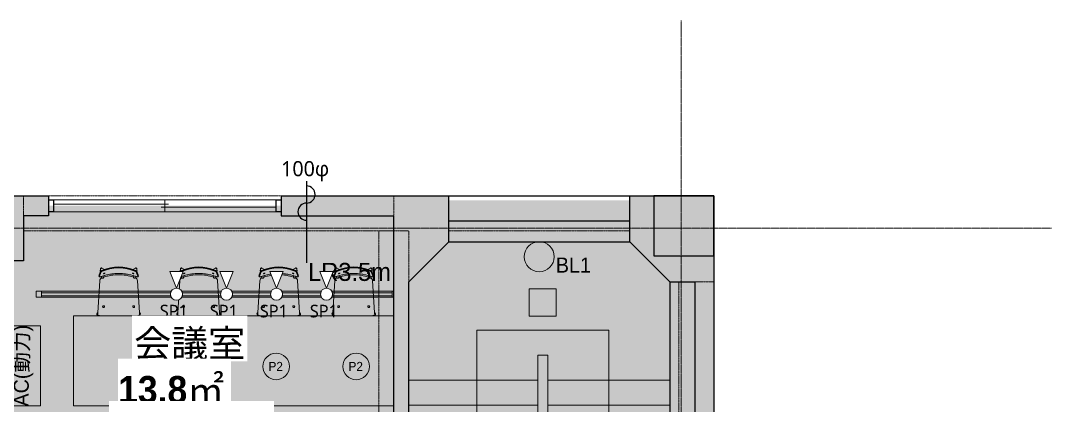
# Model space of a CAD drawing. Header units: millimetres. Extents: x -376000 to 292178, y -193032 to 188048.
# Drawn here: x -60834 to -50529, y 69077 to 72925 of the extents above; entities that cross this region are included whole.
import ezdxf

# ---------------------------------------------------------------- set-up
doc = ezdxf.new("R2010")
doc.units = ezdxf.units.MM
doc.header["$PDMODE"] = 1
doc.header["$PDSIZE"] = -2
for name, pattern in [('ラインタイプ-1', [2.116531, 1.058062, -1.058469]), ('ラインタイプ-28', [1.058161, 0.705383, -0.352778]), ('ラインタイプ-6', [5.291531, 3.175, -1.058062, 0.352704, -0.705764])]:
    doc.linetypes.add(name, pattern=pattern)
for name, color, linetype, lineweight, true_color in [('02_0.25', 1, 'Continuous', 25, 0xff0000), ('03_0.15', 7, 'Continuous', 15, 0x990099), ('04_0.10', 7, 'Continuous', 9, 0x0099ff), ('05_0.05点線', 9, 'ラインタイプ-28', 5, 0x808080), ('06一点鎖線', 7, 'ラインタイプ-6', 9, 0x9999ff), ('08_ハッチ・色', 7, 'Continuous', 5, 0x888888), ('什器', 1, 'Continuous', 5, 0xff0000)]:
    doc.layers.add(name, color=color, linetype=linetype, lineweight=lineweight, true_color=true_color)
for name, color, linetype, lineweight in [('02_既存平面-内部建具・サッシ', 7, 'Continuous', 18), ('07_文字・記号', 7, 'Continuous', 9), ('_塗（エリア） (2D)', 7, 'Continuous', 5), ('_塗（壁） (2D)', 7, 'Continuous', 5), ('_天井プロット (2D)', 7, 'Continuous', 5), ('_平面図(既存部) (2D)', 7, 'Continuous', 5), ('_平面図（新設） (2D)', 7, 'Continuous', 5), ('_文字・記号 (2D)', 7, 'Continuous', 5), ('_梁 (2D)', 7, 'Continuous', 5)]:
    doc.layers.add(name, color=color, linetype=linetype, lineweight=lineweight)
doc.styles.add('Yu Gothic UI (bold)', font='Yu Gothic UI.ttf')
doc.styles.add('Yu Gothic UI Semilight', font='Yu Gothic UI Semilight.ttf')
doc.styles.add('ＭＳ Ｐゴシック', font='MS PGothic.ttf')
doc.styles.add('ＭＳ Ｐゴシック (bold)', font='')
doc.styles.get('ＭＳ Ｐゴシック (bold)').set_extended_font_data('ＭＳ Ｐゴシック', bold=True)

# ---------------------------------------------------------------- blocks, each defined once
blk = doc.blocks.new('塗（エリア） (2D)')
at = {"layer": '08_ハッチ・色', "linetype": 'Continuous', "lineweight": 0, "true_color": 0xbbbbbb, "transparency": 33554559}
blk.add_hatch(color=9, dxfattribs=at).paths.add_polyline_path([(-57029, 71128), (-54029, 71128), (-54029, 65249), (-57029, 65249)])
at = {"layer": '08_ハッチ・色', "linetype": 'Continuous', "lineweight": 0, "true_color": 0x74ff63, "transparency": 33554559}
blk.add_hatch(color=91, dxfattribs=at).paths.add_polyline_path([(-61391, 67762), (-61391, 71074), (-57029, 71074), (-57029, 68030), (-59338, 68030), (-59338, 67762)])
blk = doc.blocks.new('塗（壁） (2D)')
at = {"layer": '02_0.25', "linetype": 'Continuous', "lineweight": 0, "true_color": 0xaaaaaa}
for points in [[(-61453, 71174), (-60803, 71174), (-60803, 70524), (-61453, 70524)], [(-60804, 70974), (-60804, 71174), (-60554, 71174), (-60554, 70974)], [(-58229, 70974), (-58229, 71174), (-56554, 71174), (-56554, 70714), (-56954, 70314), (-56954, 65174), (-57104, 65174), (-57104, 70974)], [(-54554, 70524), (-54554, 70624), (-54454, 70624), (-53904, 70624), (-53904, 70314), (-54344, 70314)], [(-54094, 70314), (-53904, 70314), (-53904, 64124), (-54094, 64124)]]:
    blk.add_hatch(color=253, dxfattribs=at).paths.add_polyline_path(points)
at = {"layer": '08_ハッチ・色', "linetype": 'Continuous', "lineweight": 0, "true_color": 0xaaaaaa}
blk.add_hatch(color=253, dxfattribs=at).paths.add_polyline_path([(-54744, 71174), (-54454, 71174), (-54454, 70524), (-54554, 70524), (-54744, 70714)])
at = {"layer": '08_ハッチ・色', "color": 253, "linetype": 'Continuous', "true_color": 0xaaaaaa}
blk.add_solid([(-54504, 70574), (-53904, 70574), (-54504, 71174), (-53904, 71174)], dxfattribs=at)
blk = doc.blocks.new('グループ-31')
at = {"layer": '02_0.25', "flags": 128}
for points in [[(-1162, 60), (-1113, 60), (-1113, -60), (-1162, -60)], [(1113, 60), (1162, 60), (1162, -60), (1113, -60)]]:
    blk.add_lwpolyline(points, close=True, dxfattribs=at)
at = {"layer": '03_0.15'}
for p, q in [((-1113, 15), (37, 15)), ((0, -60), (0, 60)), ((-37, -15), (1113, -15))]:
    blk.add_line(p, q, dxfattribs=at)
at = {"layer": '04_0.10'}
for p, q in [((-1113, 60), (1113, 60)), ((-1113, -60), (1113, -60))]:
    blk.add_line(p, q, dxfattribs=at)
blk = doc.blocks.new('シンボル-2')
at = {"layer": '02_0.25', "color": 7}
blk.add_blockref('グループ-31', (0, 0), dxfattribs=at)
blk = doc.blocks.new('平面図(既存部) (2D)')
at = {"layer": '02_0.25'}
for p, q in [((-61453.728, 71173.559), (-60803.728, 71173.559)), ((-60803.728, 71173.559), (-60553.728, 71173.559)), ((-60553.728, 71173.559), (-60553.728, 70973.559)), ((-58228.728, 71173.559), (-58228.728, 70973.559)), ((-58228.728, 71173.559), (-53903.728, 71173.559)), ((-56553.728, 70713.559), (-56553.728, 71173.559)), ((-54743.728, 70713.559), (-54743.728, 71173.559)), ((-54503.728, 71173.559), (-54503.728, 70573.559)), ((-53903.728, 71173.559), (-54503.728, 71173.559)), ((-53903.728, 71173.559), (-53903.728, 66048.559)), ((-53903.728, 70573.559), (-53903.728, 71173.559)), ((-60553.728, 70973.559), (-60803.728, 70973.559)), ((-60803.728, 70973.559), (-60803.728, 70523.559)), ((-58228.728, 70973.559), (-57103.728, 70973.559)), ((-57103.728, 66048.559), (-57103.728, 70973.559)), ((-56553.728, 70923.559), (-54743.728, 70923.559)), ((-56953.728, 70313.559), (-56553.728, 70713.559)), ((-56553.728, 70713.559), (-54743.728, 70713.559)), ((-54343.728, 70313.559), (-54743.728, 70713.559)), ((-57103.728, 65173.559), (-57103.728, 70603.559)), ((-60803.728, 70523.559), (-61453.342, 70523.559)), ((-54503.728, 70573.559), (-53903.728, 70573.559)), ((-53903.728, 70523.559), (-53903.728, 64173.559)), ((-56953.728, 65173.559), (-56953.728, 70313.559)), ((-56953.728, 66048.559), (-56953.728, 70313.559)), ((-54343.728, 70313.559), (-54343.728, 65323.559)), ((-54343.728, 70313.559), (-54093.728, 70313.559)), ((-54093.728, 70313.559), (-54093.728, 64173.559))]:
    blk.add_line(p, q, dxfattribs=at)
at = {"layer": '04_0.10'}
for p, q in [((-54953.728, 69830), (-56273.728, 69830)), ((-56273.728, 69830), (-56273.728, 67580)), ((-54953.728, 69830), (-54953.728, 67580)), ((-55663.728, 69580), (-55563.728, 69580)), ((-55663.728, 67430), (-55663.728, 69580)), ((-55663.728, 69580), (-55563.728, 69580)), ((-55563.728, 67430), (-55563.728, 69580)), ((-55663.728, 69330), (-56953.728, 69330)), ((-54343.728, 69330), (-55563.728, 69330)), ((-55663.728, 69080), (-56953.728, 69080)), ((-54343.728, 69080), (-55563.728, 69080))]:
    blk.add_line(p, q, dxfattribs=at)
at = {"layer": '06一点鎖線'}
for p, q in [((-54228.728, 72925.18), (-54228.728, 54925.18)), ((-50528.728, 70848.559), (-85528.728, 70848.559))]:
    blk.add_line(p, q, dxfattribs=at)
at = {"layer": '04_0.10', "color": 7}
blk.add_blockref('シンボル-2', (-59391.228, 71073.559), dxfattribs=at)
blk = doc.blocks.new('グループ-475')
at = {"layer": '04_0.10', "flags": 128}
for points in [[(162, 208, 0.200076), (-162, 208, 0.023991), (-172, 203), (-172, 203, 0.061295), (-179, 198), (-179, 198, 0.12459), (-181, 195), (-194, 161), (-198, 150, 0.182214), (-198, 149), (-195, 143), (-178, 186), (-177, 189, -0.078146), (-176, 190, -0.04244), (-174, 192, -0.02741), (-171, 194, -0.022324), (-167, 197, -0.014304), (-163, 199, -0.01212), (-158, 201, -0.02333), (-121, 214, -0.02527), (-80, 225, -0.050548), (0, 232), (0, 232), (0, 232, -0.050548), (80, 225, -0.02527), (121, 214, -0.02333), (158, 201, -0.01212), (163, 199, -0.014304), (167, 197, -0.022324), (171, 194, -0.02741), (174, 192, -0.04244), (176, 190, -0.078146), (177, 189), (178, 186), (195, 143), (198, 149, 0.182214), (198, 150), (194, 161), (181, 195, 0.12459), (179, 198, 0.061295), (172, 203, 0.023991), (162, 208)], [(0, -248), (184, -248), (185, -248), (186, -248, 0.047973), (196, -246, 0.087447), (206, -243, 0.169024), (209, -239, 0.113499), (210, -236, -0.000786), (209, -224), (209, -216), (189, 103, 0.312257), (166, 131, -0.291651), (157, 128, -0.291651), (150, 134), (149, 138, 0.084378), (0, 163, 0.084378), (-149, 138), (-150, 134, -0.291651), (-157, 128, -0.291651), (-166, 131, 0.312257), (-189, 103), (-209, -216), (-209, -224), (-209, -224, -0.000786), (-210, -236), (-210, -236, 0.113499), (-209, -239, 0.169024), (-206, -243, 0.087447), (-196, -246, 0.047973), (-186, -248), (-185, -248)], [(-160, -156, -0.414214), (-151, -147, -0.414214), (-142, -156, -0.414214), (-151, -165, -0.414214)], [(142, -156, -0.414214), (151, -147, -0.414214), (160, -156, -0.414214), (151, -165, -0.414214)]]:
    blk.add_lwpolyline(points, format="xyb", close=True, dxfattribs=at)
at = {"layer": '04_0.10'}
blk.add_rational_spline([(-195, 142), (-195, 142), (-195, 142), (-194, 141), (-194, 141), (-193, 141), (-192, 141), (-190, 141), (-188, 141), (-181, 142), (-175, 144), (-167, 147), (-160, 149), (0, 203), (160, 149), (167, 147), (175, 144), (181, 142), (188, 141), (190, 141), (192, 141), (193, 141), (194, 141), (194, 141), (195, 142), (195, 142), (195, 142), (195, 142), (195, 143), (187, 164), (178, 186), (178, 187), (177, 189), (177, 189), (176, 190), (175, 191), (174, 192), (173, 193), (171, 194), (169, 195), (167, 197), (165, 198), (163, 199), (160, 200), (158, 201), (139, 209), (121, 214), (100, 220), (80, 225), (40, 233), (0, 232), (-40, 233), (-80, 225), (-100, 220), (-121, 214), (-139, 209), (-158, 201), (-160, 200), (-163, 199), (-165, 198), (-167, 197), (-169, 195), (-171, 194), (-173, 193), (-174, 192), (-175, 191), (-176, 190), (-177, 189), (-177, 189), (-178, 187), (-178, 186), (-187, 164), (-195, 143), (-195, 142), (-195, 142)], [1, 0.987825928512, 1, 0.97986614498, 1, 0.989358035677, 1, 0.99735376588, 1, 0.996714438702, 1, 0.999946519745, 1, 0.947692560128, 1, 0.999946519745, 1, 0.996714438702, 1, 0.99735376588, 1, 0.989358035677, 1, 0.97986614498, 1, 0.987825928512, 1, 1, 1, 1, 1, 1, 1, 0.987860534512, 1, 0.996404122048, 1, 0.99849853769, 1, 0.999003774003, 1, 0.999590866625, 1, 0.999706275757, 1, 0.99891198391, 1, 0.998723642503, 1, 0.994902848998, 1, 0.994902848998, 1, 0.998723642503, 1, 0.99891198391, 1, 0.999706275757, 1, 0.999590866625, 1, 0.999003774003, 1, 0.99849853769, 1, 0.996404122048, 1, 0.987860534512, 1, 1, 1, 1, 1, 1, 1], degree=2, knots=[0, 0, 0, 0.000312, 0.000312, 0.001484, 0.001484, 0.003913, 0.003913, 0.00819, 0.00819, 0.023742, 0.023742, 0.042412, 0.042412, 0.41243, 0.41243, 0.431101, 0.431101, 0.446652, 0.446652, 0.45093, 0.45093, 0.453358, 0.453358, 0.45453, 0.45453, 0.454842, 0.454842, 0.455845, 0.455845, 0.509539, 0.509539, 0.51304, 0.51304, 0.514874, 0.514874, 0.517828, 0.517828, 0.52219, 0.52219, 0.528085, 0.528085, 0.53337, 0.53337, 0.540086, 0.540086, 0.585622, 0.585622, 0.634505, 0.634505, 0.727421, 0.727421, 0.820337, 0.820337, 0.86922, 0.86922, 0.914756, 0.914756, 0.921473, 0.921473, 0.926757, 0.926757, 0.932652, 0.932652, 0.937015, 0.937015, 0.939968, 0.939968, 0.941803, 0.941803, 0.945303, 0.945303, 0.998997, 0.998997, 1, 1, 1], dxfattribs=at)
for points in [[(-149, 176), (-147, 177), (-142, 179), (-138, 179), (-135, 179), (-135, 178), (-137, 177), (-141, 175), (-145, 173), (-150, 172), (-152, 173), (-152, 174), (-150, 175), (-149, 176)], [(151, 174), (152, 174), (152, 173), (150, 172), (145, 173), (141, 175), (137, 177), (135, 178), (135, 179), (138, 179), (142, 179), (147, 177), (150, 175), (151, 174)]]:
    blk.add_open_spline(points, degree=2, dxfattribs=at)
blk.add_point((0, 0), dxfattribs=at)
blk = doc.blocks.new('グループ-476')
at = {"layer": '04_0.10', "flags": 128}
for points in [[(-164, 226, 0.318902), (-175, 231, 0.318726), (-183, 221), (-183, 215), (-183, 209, 0.008176), (-184, 202, 0.179741), (-181, 196), (-181, 196, -0.001946), (-182, 201, -0.062958), (-182, 203), (-181, 221, -0.251613), (-176, 228, -0.251613), (-168, 228)], [(183, 215), (183, 221, 0.318726), (175, 231, 0.318902), (164, 226), (168, 228, -0.251613), (176, 228, -0.251613), (181, 221), (182, 203), (182, 203, -0.062958), (182, 201), (182, 201), (182, 201, -0.001946), (181, 196, 0.179741), (184, 202, 0.008176), (183, 209)], [(-208, -241, -0.065696), (-209, -239, -0.0366), (-210, -238, -0.306892), (-217, -227, -0.306892), (-209, -216), (-208, -214, 0.320517), (-219, -227, 0.320517), (-210, -241, 0.026152), (-208, -241)], [(208, -241, 0.065696), (209, -239, 0.0366), (210, -238, 0.306892), (217, -227, 0.306892), (209, -216), (208, -214, -0.320517), (219, -227, -0.320517), (210, -241, -0.026152), (208, -241)]]:
    blk.add_lwpolyline(points, format="xyb", close=True, dxfattribs=at)
at = {"layer": '04_0.10'}
blk.add_point((0, 0), dxfattribs=at)
blk = doc.blocks.new('グループ-477')
at = {"layer": '04_0.10', "flags": 128}
for points in [[(-158, 150, -0.005004), (-173, 145), (-173, 145), (-170, 130, -0.030854), (-166, 131, 0.281937), (-157, 128, 0.281937), (-150, 134), (-145, 154, 0.006899), (-158, 150)], [(173, 145, -0.005004), (158, 150, 0.006899), (145, 154), (150, 134, 0.281937), (157, 128, 0.281937), (166, 131, -0.030854), (170, 130)]]:
    blk.add_lwpolyline(points, format="xyb", close=True, dxfattribs=at)
at = {"layer": '04_0.10'}
blk.add_point((0, 0), dxfattribs=at)
blk = doc.blocks.new('グループ-478')
at = {"layer": '04_0.10', "flags": 128}
for points in [[(-159, 209, -0.010844), (-142, 216), (-168, 228, 0.251613), (-176, 228, 0.251613), (-181, 221), (-182, 203), (-182, 203, 0.062958), (-182, 201), (-182, 201), (-182, 201, 0.002492), (-181, 194), (-181, 194), (-181, 195, -0.12459), (-179, 198, -0.061295), (-172, 203, -0.030625), (-159, 209)], [(181, 194), (181, 194, 0.002492), (182, 201), (182, 201), (182, 201, 0.062958), (182, 203), (182, 203), (181, 221, 0.251613), (176, 228, 0.251613), (168, 228), (142, 216, -0.010844), (159, 209, -0.030625), (172, 203, -0.061295), (179, 198, -0.12459), (181, 195)], [(-209, -216), (-209, -216, 0.306892), (-217, -227, 0.306892), (-210, -238, -0.076581), (-210, -236, 0.000786), (-209, -224)], [(210, -238, 0.306892), (217, -227, 0.306892), (209, -216), (209, -216), (209, -224, 0.000786), (210, -236, -0.076581), (210, -238)]]:
    blk.add_lwpolyline(points, format="xyb", close=True, dxfattribs=at)
at = {"layer": '04_0.10'}
blk.add_point((0, 0), dxfattribs=at)
blk = doc.blocks.new('グループ-479')
at = {"layer": '04_0.10', "flags": 128}
for points in [[(-160, -156, -0.414214), (-151, -147, -0.414214), (-142, -156, -0.414214), (-151, -165, -0.414214)], [(142, -156, -0.414214), (151, -147, -0.414214), (160, -156, -0.414214), (151, -165, -0.414214)]]:
    blk.add_lwpolyline(points, format="xyb", close=True, dxfattribs=at)
at = {"layer": '04_0.10'}
for points in [[(-149, 176), (-150, 175), (-152, 174), (-152, 173), (-150, 172), (-145, 173), (-141, 175), (-137, 177), (-135, 178), (-135, 179), (-138, 179), (-142, 179), (-147, 177), (-149, 176)], [(147, 173), (150, 172), (152, 173), (152, 174), (150, 175), (147, 177), (142, 179), (138, 179), (135, 179), (135, 178), (137, 177), (141, 175), (145, 173), (147, 173)]]:
    blk.add_open_spline(points, degree=2, dxfattribs=at)
blk.add_point((0, 0), dxfattribs=at)
blk = doc.blocks.new('STANDARD')
at = {"layer": '04_0.10'}
for name in ['グループ-476', 'グループ-478', 'グループ-475', 'グループ-477', 'グループ-479']:
    blk.add_blockref(name, (0, 0), dxfattribs=at)
blk = doc.blocks.new('平面図（新設） (2D)')
at = {"layer": '什器', "color": 140, "true_color": 0x02abea, "flags": 128}
blk.add_lwpolyline([(-60303.728, 69073.559), (-60303.728, 69973.559), (-57103.728, 69973.559), (-57103.728, 69073.559)], close=True, dxfattribs=at)
at = {"layer": '什器', "xscale": -1}
for p in [(-59853.728, 70221.093), (-59053.728, 70221.093), (-58253.728, 70221.093), (-57503.728, 70221.093)]:
    blk.add_blockref('Standard', p, dxfattribs=at)
blk = doc.blocks.new('グループ-1185')
at = {"layer": '07_文字・記号', "color": 160, "linetype": 'Continuous', "lineweight": 5, "true_color": 0x003dff, "transparency": 33554687, "flags": 128}
for points in [[(-1780, -99), (-1832, -99), (-1832, -39), (-1780, -39)], [(1727, -99), (-1780, -99), (-1780, -39), (1727, -39)], [(1727, -84), (-1780, -84), (-1780, -54), (1727, -54)], [(1743, -99), (1727, -99), (1727, -39), (1743, -39)]]:
    blk.add_lwpolyline(points, close=True, dxfattribs=at)
at = {"layer": '07_文字・記号', "color": 160, "true_color": 0x003dff, "insert": (1300, 153), "char_height": 180.9, "attachment_point": 5, "line_spacing_factor": 1.007907, "style": 'ＭＳ Ｐゴシック'}
blk.add_mtext('LR3.5m', dxfattribs=at)
blk = doc.blocks.new('シンボル-3')
at = {"layer": '07_文字・記号', "color": 7}
blk.add_blockref('グループ-1185', (0, 0), dxfattribs=at)
blk = doc.blocks.new('グループ-1184')
at = {"color": 255}
blk.add_wipeout([(67, 218), (-67, 218), (0, 52)], dxfattribs=at).dxf.layer = '07_文字・記号'
at = {"layer": '07_文字・記号', "color": 160, "true_color": 0x003dff, "flags": 128}
blk.add_lwpolyline([(67, 218), (-67, 218), (0, 52)], close=True, dxfattribs=at)
at = {"color": 255}
blk.add_wipeout([(38, -55), (33, -58), (28, -61), (23, -64), (17, -66), (11, -67), (5, -68), (0, -68), (-6, -68), (-12, -67), (-18, -66), (-23, -64), (-29, -61), (-34, -58), (-38, -54), (-43, -50), (-47, -46), (-50, -41), (-53, -36), (-56, -31), (-58, -25), (-59, -20), (-60, -14), (-60, -8), (-60, -2), (-59, 4), (-57, 10), (-55, 15), (-53, 20), (-50, 25), (-46, 30), (-42, 34), (-38, 38), (-33, 42), (-28, 45), (-23, 47), (-17, 49), (-11, 51), (-5, 51), (0, 52), (6, 51), (12, 50), (18, 49), (23, 47), (29, 44), (34, 41), (38, 38), (43, 34), (47, 29), (50, 25), (53, 20), (56, 14), (58, 9), (59, 3), (60, -3), (60, -9), (60, -15), (59, -20), (57, -26), (55, -32), (53, -37), (50, -42), (46, -47), (42, -51)], dxfattribs=at).dxf.layer = '07_文字・記号'
at = {"layer": '07_文字・記号', "color": 160, "true_color": 0x003dff}
blk.add_circle((0, -8), 60, dxfattribs=at)
blk = doc.blocks.new('照明(スポット)-1')
at = {"layer": '07_文字・記号', "color": 160, "true_color": 0x003dff, "transparency": 33554687, "insert": (-168, -114), "char_height": 125.6, "attachment_point": 1, "line_spacing_factor": 1.03018, "style": 'Yu Gothic UI (bold)'}
blk.add_mtext('SP1', dxfattribs=at)
at = {"layer": '07_文字・記号', "color": 160, "true_color": 0x003dff}
blk.add_blockref('グループ-1184', (0, 0), dxfattribs=at)
blk = doc.blocks.new('非常用照明-階段')
at = {"layer": '07_文字・記号', "linetype": 'Continuous', "lineweight": 0, "true_color": 0x00d136}
blk.add_hatch(color=102, dxfattribs=at).paths.add_polyline_path([(-136, 161), (136, 161), (136, -111), (-136, -111)])
at = {"layer": '07_文字・記号', "color": 92, "true_color": 0x14b500, "flags": 128}
blk.add_lwpolyline([(-136, 161), (136, 161), (136, -111), (-136, -111)], close=True, dxfattribs=at)
blk = doc.blocks.new('グループ-1298')
at = {"layer": '07_文字・記号', "linetype": 'Continuous', "lineweight": 0, "true_color": 0x02abea, "transparency": 33554687}
blk.add_hatch(color=140, dxfattribs=at).paths.add_polyline_path([(-60634, 69074), (-60984, 69074), (-60984, 69874), (-60634, 69874)])
at = {"layer": '07_文字・記号', "color": 7, "linetype": 'Continuous', "lineweight": 5, "transparency": 33554687, "flags": 128}
blk.add_lwpolyline([(-60634, 69074), (-60984, 69074), (-60984, 69874), (-60634, 69874)], close=True, dxfattribs=at)
at = {"layer": '07_文字・記号', "color": 7, "insert": (-60903, 69474), "char_height": 150.8, "attachment_point": 2, "rotation": 90, "line_spacing_factor": 1.006498, "style": 'ＭＳ Ｐゴシック'}
blk.add_mtext('AC(動力)', dxfattribs=at)
blk = doc.blocks.new('天井プロット (2D)')
at = {"layer": '02_0.25'}
blk.add_line((-57975, 71321), (-57975, 70503), dxfattribs=at)
at = {"layer": '02_0.25', "lineweight": 25, "flags": 128}
blk.add_lwpolyline([(-57975, 70504), (-57975, 70503), (-57976, 70504)], dxfattribs=at)
at = {"layer": '02_0.25'}
for centre, start, end in [((-57975, 71186), 270, 90), ((-57975, 71014), 90, 270)]:
    blk.add_arc(centre, 86, start, end, dxfattribs=at)
at = {"layer": '07_文字・記号', "color": 160, "true_color": 0x0036e9}
for centre, radius in [((-55649, 70564), 150), ((-59079, 69467), 133), ((-59079, 69467), 133), ((-58279, 69467), 133), ((-58279, 69467), 133), ((-57479, 69467), 133), ((-57479, 69467), 133)]:
    blk.add_circle(centre, radius, dxfattribs=at)
at = {"layer": '07_文字・記号', "color": 7}
for name, p in [('シンボル-3', (-58846, 70258)), ('非常用照明-階段', (-55614, 70082))]:
    blk.add_blockref(name, p, dxfattribs=at)
at = {"layer": '07_文字・記号', "color": 7, "transparency": 33554687}
blk.add_blockref('グループ-1298', (0, 0), dxfattribs=at)
at = {"layer": '04_0.10', "insert": (-58229, 71520), "char_height": 150.8, "attachment_point": 1, "line_spacing_factor": 1.005088, "style": 'Yu Gothic UI Semilight'}
blk.add_mtext('100φ', dxfattribs=at)
at = {"layer": '07_文字・記号', "color": 160, "true_color": 0x0036e9, "attachment_point": 1, "style": 'ＭＳ Ｐゴシック'}
for s, insert, char_height, line_spacing_factor in [('BL1', (-55483, 70556), 150.8, 1.006498), ('P2', (-59156, 69512), 90.5, 1.003208), ('P2', (-59156, 69512), 90.5, 1.003208), ('P2', (-58356, 69512), 90.5, 1.003208), ('P2', (-58356, 69512), 90.5, 1.003208), ('P2', (-57556, 69512), 90.5, 1.003208), ('P2', (-57556, 69512), 90.5, 1.003208)]:
    blk.add_mtext(s, dxfattribs=dict(at, insert=insert, char_height=char_height, line_spacing_factor=line_spacing_factor))
at = {"layer": '07_文字・記号'}
for p in [(-59275, 70197), (-58775, 70197), (-58275, 70197), (-57775, 70197)]:
    blk.add_blockref('照明(スポット)-1', p, dxfattribs=at)
blk = doc.blocks.new('文字・記号 (2D)')
at = {"color": 255, "linetype": 'Continuous', "lineweight": 5, "transparency": 33554687}
blk.add_wipeout([(-59718.786, 69518.449), (-58568.166, 69518.449), (-58568.166, 69975.649), (-59718.786, 69975.649)], dxfattribs=at).dxf.layer = '02_既存平面-内部建具・サッシ'
at = {"layer": '02_既存平面-内部建具・サッシ', "color": 7, "transparency": 33554687, "insert": (-59143.476, 69529.385), "char_height": 271.3633, "attachment_point": 8, "line_spacing_factor": 1.032185, "style": 'ＭＳ Ｐゴシック (bold)'}
blk.add_mtext('会議室', dxfattribs=at)
at = {"color": 255, "linetype": 'Continuous', "lineweight": 5, "transparency": 33554687}
blk.add_wipeout([(-59858.976, 69095.116), (-58728.93, 69095.116), (-58728.93, 69544.696), (-59858.976, 69544.696)], dxfattribs=at).dxf.layer = '02_既存平面-内部建具・サッシ'
at = {"layer": '02_既存平面-内部建具・サッシ', "color": 7, "transparency": 33554687, "insert": (-59858.976, 69095.116), "char_height": 271.3633, "attachment_point": 7, "line_spacing_factor": 0.25, "style": 'ＭＳ Ｐゴシック (bold)'}
blk.add_mtext('13.8㎡', dxfattribs=at)
at = {"color": 255, "linetype": 'Continuous', "lineweight": 5, "transparency": 33554687}
blk.add_wipeout([(-59948.801, 68671.782), (-58300.595, 68671.782), (-58300.595, 69121.362), (-59948.801, 69121.362)], dxfattribs=at).dxf.layer = '02_既存平面-内部建具・サッシ'
blk = doc.blocks.new('梁 (2D)')
at = {"layer": '05_0.05点線', "color": 7, "linetype": 'ラインタイプ-1', "flags": 128}
for points in [[(-60803.728, 70823.559), (-60803.728, 71173.559), (-57103.728, 71173.559), (-57103.728, 70823.559)], [(-56554.115, 70823.559), (-56554.115, 71173.559), (-54743.728, 71173.559), (-54743.728, 70823.559)], [(-57253.728, 70823.559), (-56953.728, 70823.559), (-56953.728, 65323.559), (-57253.728, 65323.559)], [(-54253.728, 70313.559), (-53903.728, 70313.559), (-53903.728, 64173.559), (-54253.728, 64173.559)]]:
    blk.add_lwpolyline(points, close=True, dxfattribs=at)

msp = doc.modelspace()

# ---------------------------------------------------------------- block references
at = {"layer": '_塗（エリア） (2D)'}
msp.add_blockref('塗（エリア） (2D)', (0, 0), dxfattribs=at)
at = {"layer": '_塗（壁） (2D)'}
msp.add_blockref('塗（壁） (2D)', (0, 0), dxfattribs=at)

# ---------------------------------------------------------------- next in the draw order: block references
at = {"layer": '_平面図(既存部) (2D)'}
msp.add_blockref('平面図(既存部) (2D)', (0, 0), dxfattribs=at)

# ---------------------------------------------------------------- next in the draw order: block references
at = {"layer": '_平面図（新設） (2D)'}
msp.add_blockref('平面図（新設） (2D)', (0, 0), dxfattribs=at)

# ---------------------------------------------------------------- next in the draw order: block references
at = {"layer": '_天井プロット (2D)'}
msp.add_blockref('天井プロット (2D)', (0, 0), dxfattribs=at)

# ---------------------------------------------------------------- next in the draw order: block references
at = {"layer": '_文字・記号 (2D)'}
msp.add_blockref('文字・記号 (2D)', (0, 0), dxfattribs=at)

# ---------------------------------------------------------------- next in the draw order: block references
at = {"layer": '_梁 (2D)'}
msp.add_blockref('梁 (2D)', (0, 0), dxfattribs=at)

doc.saveas('drawing.dxf')
